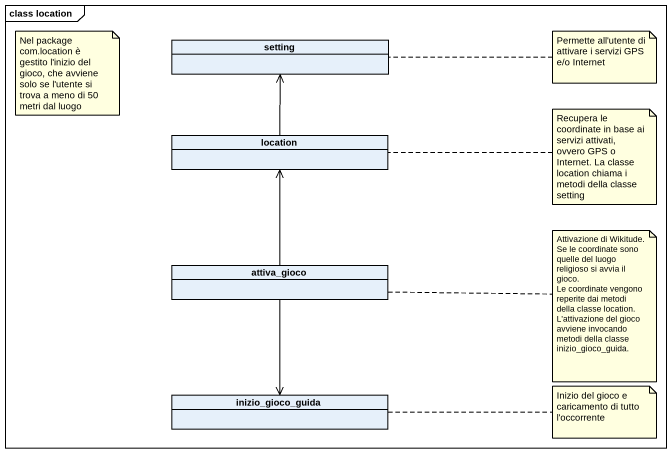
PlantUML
@startuml
mainframe class location
hide circle
hide empty members
class setting
class location
class attiva_gioco
class inizio_gioco_guida
location -up-> setting
attiva_gioco -up-> location
inizio_gioco_guida <-up- attiva_gioco
note as N1
  Nel package com.location è gestito l'inizio del gioco, che avviene solo se l'utente si trova a meno di 50 metri dal luogo
end note
note right of setting : Permette all'utente di attivare i servizi GPS e/o Internet
note right of location : Recupera le coordinate in base ai servizi attivati, ovvero GPS o Internet. La classe location chiama i metodi della classe setting
note right of attiva_gioco
  Attivazione di Wikitude. Se le coordinate sono quelle del luogo religioso si avvia il gioco.
  Le coordinate vengono reperite dai metodi della classe location. L'attivazione del gioco avviene invocando metodi della classe inizio_gioco_guida.
end note
note right of inizio_gioco_guida : Inizio del gioco e caricamento di tutto l'occorrente
@enduml
